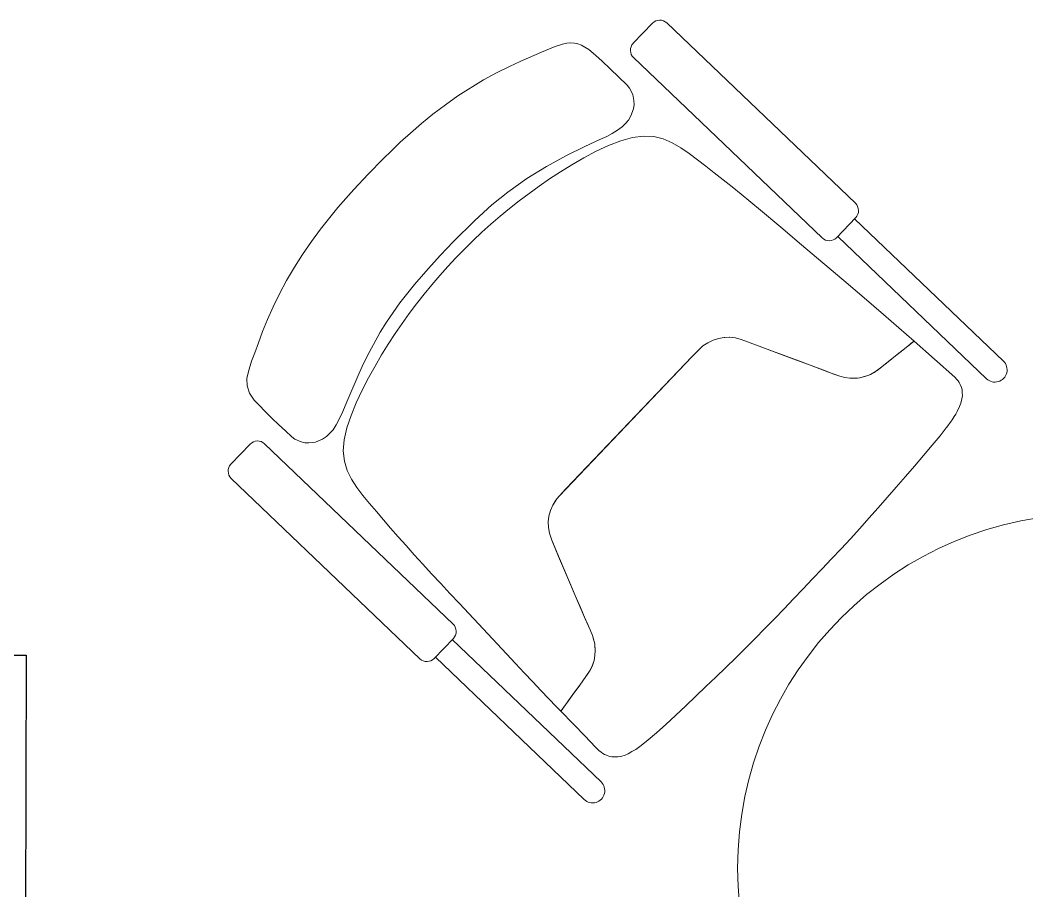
# Model space of a CAD drawing. Header units: inches. Extents: x 54 to 199, y 70 to 109.
# Drawn here: x 91.455 to 92.449, y 74.363 to 75.223 of the extents above; entities that cross this region are included whole.
import ezdxf
from ezdxf.enums import TextEntityAlignment as Align

# ---------------------------------------------------------------- set-up
doc = ezdxf.new("R2010")
doc.units = ezdxf.units.IN
doc.header["$MEASUREMENT"] = 0
doc.layers.add('A-FURNITURE', color=2, linetype='Continuous', lineweight=0)
doc.layers.add('F-DIM', color=1, linetype='Continuous')
doc.layers.add('FINISH-AR', color=252, linetype='Continuous')
doc.layers.add('GOLDCLADDING', color=7, linetype='Continuous', true_color=0xffc20a)
doc.styles.add('ROMANS', font='romans.shx')

# ---------------------------------------------------------------- blocks, each defined once
blk = doc.blocks.new('YJYJJYJTYJTY')
at = {"layer": 'A-FURNITURE', "color": 252}
blk.add_circle((-2.72304, 1.50211, -0.07909), 0.35, dxfattribs=at)
at = {"layer": 'F-DIM', "color": 252, "lineweight": 0}
for p, q in [((-3.15714, 2.33625, -0.07909), (-3.17609, 2.31644, -0.07909)), ((-2.95678, 2.15851, -0.07909), (-3.143, 2.33657, -0.07909)), ((-3.246, 2.31561, 0.34034), (-3.24152, 2.31658, 0.34034)), ((-3.24152, 2.31658, 0.34034), (-3.23786, 2.31687, 0.34034)), ((-3.23786, 2.31687, 0.34034), (-3.23425, 2.31671, 0.34034)), ((-3.23425, 2.31671, 0.34034), (-3.23083, 2.31584, 0.34034)), ((-3.23083, 2.31584, 0.34034), (-3.22716, 2.31464, 0.34034)), ((-3.28717, 2.29895, 0.34034), (-3.26664, 2.30771, 0.34034)), ((-3.26664, 2.30771, 0.34034), (-3.25305, 2.31345, 0.34034)), ((-3.25305, 2.31345, 0.34034), (-3.246, 2.31561, 0.34034)), ((-3.22716, 2.31464, 0.34034), (-3.22385, 2.31272, 0.34034)), ((-3.22385, 2.31272, 0.34034), (-3.22007, 2.31042, 0.34034)), ((-3.22007, 2.31042, 0.34034), (-3.21575, 2.30678, 0.34034)), ((-3.21575, 2.30678, 0.34034), (-3.21277, 2.30419, 0.34034)), ((-3.29833, 2.2937, 0.34034), (-3.28717, 2.29895, 0.34034)), ((-3.21277, 2.30419, 0.34034), (-3.20718, 2.29916, 0.34034)), ((-3.20718, 2.29916, 0.34034), (-3.18213, 2.27504, 0.34034)), ((-3.20718, 2.29916, 0.34034), (-3.20718, 2.29916, 0.34034)), ((-3.17577, 2.3023, -0.07909), (-2.98954, 2.12424, -0.07909)), ((-3.32379, 2.28047, 0.34034), (-3.31119, 2.28741, 0.34034)), ((-3.31119, 2.28741, 0.34034), (-3.29833, 2.2937, 0.34034)), ((-3.34921, 2.26457, 0.34034), (-3.32379, 2.28047, 0.34034)), ((-3.18213, 2.27504, 0.34034), (-3.17975, 2.27206, 0.34034)), ((-3.17975, 2.27206, 0.34034), (-3.17651, 2.26603, 0.34034)), ((-3.3614, 2.25586, 0.34034), (-3.34921, 2.26457, 0.34034)), ((-3.17651, 2.26603, 0.34034), (-3.17544, 2.25986, 0.34034)), ((-3.17544, 2.25986, 0.34034), (-3.17521, 2.25599, 0.34034)), ((-3.3852, 2.23715, 0.34034), (-3.37383, 2.24656, 0.34034)), ((-3.37383, 2.24656, 0.34034), (-3.3614, 2.25586, 0.34034)), ((-3.17571, 2.25185, 0.34034), (-3.17841, 2.24483, 0.34034)), ((-3.17521, 2.25599, 0.34034), (-3.17571, 2.25185, 0.34034)), ((-3.39608, 2.22779, 0.34034), (-3.3852, 2.23715, 0.34034)), ((-3.18418, 2.23685, 0.34034), (-3.18719, 2.23393, 0.34034)), ((-3.18073, 2.24069, 0.34034), (-3.18418, 2.23685, 0.34034)), ((-3.17841, 2.24483, 0.34034), (-3.18073, 2.24069, 0.34034)), ((-3.40604, 2.21878, 0.34034), (-3.39608, 2.22779, 0.34034)), ((-3.19677, 2.2275, 0.34034), (-3.20232, 2.22447, 0.34034)), ((-3.19175, 2.23062, 0.34034), (-3.19677, 2.2275, 0.34034)), ((-3.18719, 2.23393, 0.34034), (-3.19175, 2.23062, 0.34034)), ((-3.4149, 2.21038, 0.34034), (-3.40604, 2.21878, 0.34034)), ((-3.209, 2.22139, 0.34034), (-3.22376, 2.21445, 0.34034)), ((-3.20232, 2.22447, 0.34034), (-3.209, 2.22139, 0.34034)), ((-3.2004, 2.21554, -0.07909), (-3.18837, 2.22018, -0.07909)), ((-3.18837, 2.22018, -0.07909), (-3.17677, 2.22339, -0.07909)), ((-3.17677, 2.22339, -0.07909), (-3.16583, 2.22485, -0.07909)), ((-3.16583, 2.22485, -0.07909), (-3.15574, 2.22431, -0.07909)), ((-3.15574, 2.22431, -0.07909), (-3.14639, 2.222, -0.07909)), ((-3.14639, 2.222, -0.07909), (-3.1376, 2.21823, -0.07909)), ((-3.1376, 2.21823, -0.07909), (-3.1292, 2.21334, -0.07909)), ((-3.42304, 2.20251, 0.34034), (-3.4149, 2.21038, 0.34034)), ((-3.22376, 2.21445, 0.34034), (-3.24185, 2.2056, 0.34034)), ((-3.22475, 2.20338, -0.07909), (-3.21261, 2.20983, -0.07909)), ((-3.21261, 2.20983, -0.07909), (-3.2004, 2.21554, -0.07909)), ((-3.1292, 2.21334, -0.07909), (-3.121, 2.20765, -0.07909)), ((-3.121, 2.20765, -0.07909), (-3.11282, 2.20148, -0.07909)), ((-3.43766, 2.18737, 0.34034), (-3.42304, 2.20251, 0.34034)), ((-3.24185, 2.2056, 0.34034), (-3.2617, 2.19487, 0.34034)), ((-3.2479, 2.18961, -0.07909), (-3.23658, 2.19655, -0.07909)), ((-3.23658, 2.19655, -0.07909), (-3.22475, 2.20338, -0.07909)), ((-3.11282, 2.20148, -0.07909), (-3.10453, 2.19511, -0.07909)), ((-3.4521, 2.17206, 0.34034), (-3.43766, 2.18737, 0.34034)), ((-3.2617, 2.19487, 0.34034), (-3.28111, 2.18288, 0.34034)), ((-3.25872, 2.1826, -0.07909), (-3.2479, 2.18961, -0.07909)), ((-3.10453, 2.19511, -0.07909), (-3.09606, 2.18855, -0.07909)), ((-3.09606, 2.18855, -0.07909), (-3.08741, 2.18177, -0.07909)), ((-3.28111, 2.18288, 0.34034), (-3.2999, 2.16945, 0.34034)), ((-3.26911, 2.1755, -0.07909), (-3.25872, 2.1826, -0.07909)), ((-3.08741, 2.18177, -0.07909), (-3.07854, 2.17474, -0.07909)), ((-3.4676, 2.15446, 0.34034), (-3.4521, 2.17206, 0.34034)), ((-3.2999, 2.16945, 0.34034), (-3.31554, 2.15688, 0.34034)), ((-3.28883, 2.16095, -0.07909), (-3.279, 2.16817, -0.07909)), ((-3.279, 2.16817, -0.07909), (-3.26911, 2.1755, -0.07909)), ((-3.07854, 2.17474, -0.07909), (-3.06943, 2.16743, -0.07909)), ((-3.06943, 2.16743, -0.07909), (-3.05045, 2.1518, -0.07909)), ((-3.31554, 2.15688, 0.34034), (-3.33259, 2.14155, 0.34034)), ((-3.29828, 2.15345, -0.07909), (-3.28883, 2.16095, -0.07909)), ((-3.48492, 2.13284, 0.34034), (-3.4676, 2.15446, 0.34034)), ((-3.30754, 2.14578, -0.07909), (-3.29828, 2.15345, -0.07909)), ((-3.05045, 2.1518, -0.07909), (-3.03053, 2.13499, -0.07909)), ((-3.33259, 2.14155, 0.34034), (-3.35383, 2.12039, 0.34034)), ((-3.32551, 2.1299, -0.07909), (-3.31662, 2.13793, -0.07909)), ((-3.31662, 2.13793, -0.07909), (-3.30754, 2.14578, -0.07909)), ((-2.97541, 2.12455, -0.07909), (-2.95646, 2.14437, -0.07909)), ((-2.95764, 2.14314, -0.07909), (-2.81072, 2.00266, -0.07909)), ((-3.49378, 2.12083, 0.34034), (-3.48492, 2.13284, 0.34034)), ((-3.33422, 2.1217, -0.07909), (-3.32551, 2.1299, -0.07909)), ((-3.03053, 2.13499, -0.07909), (-3.00997, 2.11747, -0.07909)), ((-3.50248, 2.10798, 0.34034), (-3.49378, 2.12083, 0.34034)), ((-3.35383, 2.12039, 0.34034), (-3.36622, 2.10726, 0.34034)), ((-3.34274, 2.11332, -0.07909), (-3.33422, 2.1217, -0.07909)), ((-3.00997, 2.11747, -0.07909), (-2.98908, 2.09972, -0.07909)), ((-2.97423, 2.12579, -0.07909), (-2.8273, 1.98531, -0.07909)), ((-3.51062, 2.09539, 0.34034), (-3.50248, 2.10798, 0.34034)), ((-3.36622, 2.10726, 0.34034), (-3.37854, 2.09393, 0.34034)), ((-3.35108, 2.10477, -0.07909), (-3.34274, 2.11332, -0.07909)), ((-3.35923, 2.09604, -0.07909), (-3.35108, 2.10477, -0.07909)), ((-2.98908, 2.09972, -0.07909), (-2.96828, 2.08213, -0.07909)), ((-3.51827, 2.08232, 0.34034), (-3.51062, 2.09539, 0.34034)), ((-3.37854, 2.09393, 0.34034), (-3.39207, 2.07826, 0.34034)), ((-3.3672, 2.08713, -0.07909), (-3.35923, 2.09604, -0.07909)), ((-3.5253, 2.06925, 0.34034), (-3.51827, 2.08232, 0.34034)), ((-3.39207, 2.07826, 0.34034), (-3.40637, 2.06015, 0.34034)), ((-3.38258, 2.06879, -0.07909), (-3.37498, 2.07805, -0.07909)), ((-3.37498, 2.07805, -0.07909), (-3.3672, 2.08713, -0.07909)), ((-2.96828, 2.08213, -0.07909), (-2.94811, 2.06504, -0.07909)), ((-3.53163, 2.05634, 0.34034), (-3.5253, 2.06925, 0.34034)), ((-3.38999, 2.05936, -0.07909), (-3.38258, 2.06879, -0.07909)), ((-3.40637, 2.06015, 0.34034), (-3.41975, 2.04097, 0.34034)), ((-3.39722, 2.04974, -0.07909), (-3.38999, 2.05936, -0.07909)), ((-2.94811, 2.06504, -0.07909), (-2.9291, 2.04876, -0.07909)), ((-3.53719, 2.04376, 0.34034), (-3.53163, 2.05634, 0.34034)), ((-3.40426, 2.03995, -0.07909), (-3.39722, 2.04974, -0.07909)), ((-2.9291, 2.04876, -0.07909), (-2.89891, 2.02246, -0.07909)), ((-3.54204, 2.0318, 0.34034), (-3.53719, 2.04376, 0.34034)), ((-3.41975, 2.04097, 0.34034), (-3.42581, 2.03121, 0.34034)), ((-3.41114, 2.02991, -0.07909), (-3.40426, 2.03995, -0.07909)), ((-3.54622, 2.02074, 0.34034), (-3.54204, 2.0318, 0.34034)), ((-3.42581, 2.03121, 0.34034), (-3.43688, 2.01125, 0.34034)), ((-3.41788, 2.01956, -0.07909), (-3.41114, 2.02991, -0.07909)), ((-3.54982, 2.01088, 0.34034), (-3.54622, 2.02074, 0.34034)), ((-3.42448, 2.00886, -0.07909), (-3.41788, 2.01956, -0.07909)), ((-3.1073, 2.01769, -0.07909), (-3.10875, 2.01636, -0.07909)), ((-3.10875, 2.01636, -0.07909), (-3.10729, 2.01768, -0.07909)), ((-3.10258, 2.02088, -0.07909), (-3.1073, 2.01769, -0.07909)), ((-3.10729, 2.01768, -0.07909), (-3.10257, 2.02087, -0.07909)), ((-3.09734, 2.02341, -0.07909), (-3.10258, 2.02088, -0.07909)), ((-3.10257, 2.02087, -0.07909), (-3.09729, 2.02341, -0.07909)), ((-3.09201, 2.02511, -0.07909), (-3.09734, 2.02341, -0.07909)), ((-3.09729, 2.02341, -0.07909), (-3.09201, 2.02511, -0.07909)), ((-3.09201, 2.02511, -0.07909), (-3.08639, 2.02606, -0.07909)), ((-3.08638, 2.02605, -0.07909), (-3.09201, 2.02511, -0.07909)), ((-3.08639, 2.02606, -0.07909), (-3.08576, 2.02607, -0.07909)), ((-3.08108, 2.02619, -0.07909), (-3.08638, 2.02605, -0.07909)), ((-3.08576, 2.02607, -0.07909), (-3.08068, 2.02619, -0.07909)), ((-3.07503, 2.02552, -0.07909), (-3.08108, 2.02619, -0.07909)), ((-3.08068, 2.02619, -0.07909), (-3.07502, 2.02551, -0.07909)), ((-3.06951, 2.02404, -0.07909), (-3.07503, 2.02552, -0.07909)), ((-3.07502, 2.02551, -0.07909), (-3.06951, 2.02404, -0.07909)), ((-3.06951, 2.02404, -0.07909), (-3.06583, 2.02268, -0.07909)), ((-3.05173, 2.01742, -0.07909), (-3.06951, 2.02404, -0.07909)), ((-3.06583, 2.02268, -0.07909), (-3.05173, 2.01742, -0.07909)), ((-2.90499, 2.0176, -0.07909), (-2.91707, 2.00794, -0.07909)), ((-2.91169, 2.01224, -0.07909), (-2.90499, 2.0176, -0.07909)), ((-2.89891, 2.02246, -0.07909), (-2.90499, 2.0176, -0.07909)), ((-2.90499, 2.0176, -0.07909), (-2.90246, 2.01962, -0.07909)), ((-2.90246, 2.01962, -0.07909), (-2.90026, 2.02139, -0.07909)), ((-2.90026, 2.02139, -0.07909), (-2.89953, 2.02197, -0.07909)), ((-2.89953, 2.02197, -0.07909), (-2.89891, 2.02246, -0.07909)), ((-2.89891, 2.02246, -0.07909), (-2.85853, 1.98693, -0.07909)), ((-2.89891, 2.02246, -0.07909), (-2.89891, 2.02246, -0.07909)), ((-3.55288, 2.00249, 0.34034), (-3.54982, 2.01088, 0.34034)), ((-3.43688, 2.01125, 0.34034), (-3.44196, 2.00102, 0.34034)), ((-3.43097, 1.99772, -0.07909), (-3.42448, 2.00886, -0.07909)), ((-3.10875, 2.01636, -0.07909), (-3.11788, 2.00718, -0.07909)), ((-3.11786, 2.00719, -0.07909), (-3.10875, 2.01636, -0.07909)), ((-3.05173, 2.01742, -0.07909), (-3.03855, 2.01252, -0.07909)), ((-3.03426, 2.01092, -0.07909), (-3.05173, 2.01742, -0.07909)), ((-3.03855, 2.01252, -0.07909), (-3.02515, 2.00753, -0.07909)), ((-3.01756, 2.00471, -0.07909), (-3.03426, 2.01092, -0.07909)), ((-2.91707, 2.00794, -0.07909), (-2.92441, 2.00208, -0.07909)), ((-2.92386, 2.00251, -0.07909), (-2.91707, 2.00794, -0.07909)), ((-2.91707, 2.00794, -0.07909), (-2.91169, 2.01224, -0.07909)), ((-3.55609, 1.9924, 0.34034), (-3.55288, 2.00249, 0.34034)), ((-3.44196, 2.00102, 0.34034), (-3.44666, 1.99092, 0.34034)), ((-3.43737, 1.98608, -0.07909), (-3.43097, 1.99772, -0.07909)), ((-3.11788, 2.00718, -0.07909), (-3.24264, 1.8764, -0.07909)), ((-3.24263, 1.87642, -0.07909), (-3.11786, 2.00719, -0.07909)), ((-3.02515, 2.00753, -0.07909), (-3.01247, 2.0028, -0.07909)), ((-3.00039, 1.99831, -0.07909), (-3.01756, 2.00471, -0.07909)), ((-3.01247, 2.0028, -0.07909), (-3.00039, 1.99831, -0.07909)), ((-3.00039, 1.99831, -0.07909), (-2.98887, 1.99402, -0.07909)), ((-2.98326, 1.99193, -0.07909), (-3.00039, 1.99831, -0.07909)), ((-2.9319, 1.99608, -0.07909), (-2.92386, 2.00251, -0.07909)), ((-2.92441, 2.00208, -0.07909), (-2.9319, 1.99608, -0.07909)), ((-3.5575, 1.98537, 0.34034), (-3.55609, 1.9924, 0.34034)), ((-3.44666, 1.99092, 0.34034), (-3.45776, 1.96471, 0.34034)), ((-2.98887, 1.99402, -0.07909), (-2.97792, 1.98994, -0.07909)), ((-2.97211, 1.98778, -0.07909), (-2.98326, 1.99193, -0.07909)), ((-2.97792, 1.98994, -0.07909), (-2.97211, 1.98778, -0.07909)), ((-2.97211, 1.98778, -0.07909), (-2.96726, 1.98644, -0.07909)), ((-2.96726, 1.98644, -0.07909), (-2.97211, 1.98778, -0.07909)), ((-2.95225, 1.98617, -0.07909), (-2.94456, 1.9884, -0.07909)), ((-2.94265, 1.98911, -0.07909), (-2.94736, 1.98734, -0.07909)), ((-2.94456, 1.9884, -0.07909), (-2.94174, 1.98958, -0.07909)), ((-2.93819, 1.99145, -0.07909), (-2.94265, 1.98911, -0.07909)), ((-2.94174, 1.98958, -0.07909), (-2.93423, 1.99423, -0.07909)), ((-2.9319, 1.99608, -0.07909), (-2.93819, 1.99145, -0.07909)), ((-2.93423, 1.99423, -0.07909), (-2.9319, 1.99608, -0.07909)), ((-3.55728, 1.97811, 0.34034), (-3.5575, 1.98537, 0.34034)), ((-3.55489, 1.97112, 0.34034), (-3.55728, 1.97811, 0.34034)), ((-3.44364, 1.97395, -0.07909), (-3.43737, 1.98608, -0.07909)), ((-2.96726, 1.98644, -0.07909), (-2.96228, 1.98572, -0.07909)), ((-2.96229, 1.98573, -0.07909), (-2.96726, 1.98644, -0.07909)), ((-2.95681, 1.98569, -0.07909), (-2.96229, 1.98573, -0.07909)), ((-2.96228, 1.98572, -0.07909), (-2.95463, 1.98591, -0.07909)), ((-2.95226, 1.98618, -0.07909), (-2.95681, 1.98569, -0.07909)), ((-2.95463, 1.98591, -0.07909), (-2.95225, 1.98617, -0.07909)), ((-2.94736, 1.98734, -0.07909), (-2.95226, 1.98618, -0.07909)), ((-2.85853, 1.98693, -0.07909), (-2.85655, 1.98462, -0.07909)), ((-2.85655, 1.98462, -0.07909), (-2.85525, 1.98314, -0.07909)), ((-2.85525, 1.98314, -0.07909), (-2.85419, 1.98141, -0.07909)), ((-2.85419, 1.98141, -0.07909), (-2.85336, 1.97943, -0.07909)), ((-2.85336, 1.97943, -0.07909), (-2.85215, 1.97668, -0.07909)), ((-3.55034, 1.96424, 0.34034), (-3.55489, 1.97112, 0.34034)), ((-3.44951, 1.96152, -0.07909), (-3.44364, 1.97395, -0.07909)), ((-2.85215, 1.97668, -0.07909), (-2.85153, 1.97439, -0.07909)), ((-2.85119, 1.96837, -0.07909), (-2.85161, 1.96531, -0.07909)), ((-2.85153, 1.97439, -0.07909), (-2.85136, 1.97173, -0.07909)), ((-2.85136, 1.97173, -0.07909), (-2.85119, 1.96837, -0.07909)), ((-3.5465, 1.96009, 0.34034), (-3.55034, 1.96424, 0.34034)), ((-3.53849, 1.9519, 0.34034), (-3.5465, 1.96009, 0.34034)), ((-3.45776, 1.96471, 0.34034), (-3.46365, 1.95055, 0.34034)), ((-3.45464, 1.94905, -0.07909), (-3.44951, 1.96152, -0.07909)), ((-2.85275, 1.9612, -0.07909), (-2.85387, 1.95793, -0.07909)), ((-2.85161, 1.96531, -0.07909), (-2.85275, 1.9612, -0.07909)), ((-3.53246, 1.946, 0.34034), (-3.53849, 1.9519, 0.34034)), ((-3.46365, 1.95055, 0.34034), (-3.4693, 1.9397, 0.34034)), ((-3.4587, 1.93682, -0.07909), (-3.45464, 1.94905, -0.07909)), ((-2.85913, 1.94813, -0.07909), (-2.86133, 1.94471, -0.07909)), ((-2.85764, 1.95037, -0.07909), (-2.85913, 1.94813, -0.07909)), ((-2.85632, 1.95307, -0.07909), (-2.85764, 1.95037, -0.07909)), ((-2.85387, 1.95793, -0.07909), (-2.85632, 1.95307, -0.07909)), ((-3.52636, 1.94013, 0.34034), (-3.53246, 1.946, 0.34034)), ((-3.51939, 1.93373, 0.34034), (-3.52636, 1.94013, 0.34034)), ((-3.4693, 1.9397, 0.34034), (-3.47238, 1.93499, 0.34034)), ((-2.86232, 1.94346, -0.07909), (-2.86655, 1.93752, -0.07909)), ((-2.86133, 1.94471, -0.07909), (-2.86232, 1.94346, -0.07909)), ((-3.51322, 1.928, 0.34034), (-3.51939, 1.93373, 0.34034)), ((-3.47884, 1.92822, 0.34034), (-3.48286, 1.92571, 0.34034)), ((-3.47238, 1.93499, 0.34034), (-3.47884, 1.92822, 0.34034)), ((-3.46137, 1.92507, -0.07909), (-3.4587, 1.93682, -0.07909)), ((-2.87316, 1.92906, -0.07909), (-2.88094, 1.91961, -0.07909)), ((-2.86728, 1.93679, -0.07909), (-2.87316, 1.92906, -0.07909)), ((-2.86655, 1.93752, -0.07909), (-2.86728, 1.93679, -0.07909)), ((-3.57329, 1.90101, -0.07909), (-3.55434, 1.92083, -0.07909)), ((-3.5402, 1.92115, -0.07909), (-3.35398, 1.74309, -0.07909)), ((-3.51013, 1.92577, 0.34034), (-3.51322, 1.928, 0.34034)), ((-3.50395, 1.92282, 0.34034), (-3.51013, 1.92577, 0.34034)), ((-3.50034, 1.92205, 0.34034), (-3.50395, 1.92282, 0.34034)), ((-3.49648, 1.92202, 0.34034), (-3.50034, 1.92205, 0.34034)), ((-3.48974, 1.92268, 0.34034), (-3.49648, 1.92202, 0.34034)), ((-3.48286, 1.92571, 0.34034), (-3.48974, 1.92268, 0.34034)), ((-3.46231, 1.91408, -0.07909), (-3.46137, 1.92507, -0.07909)), ((-2.88094, 1.91961, -0.07909), (-2.88952, 1.9095, -0.07909)), ((-3.4613, 1.90403, -0.07909), (-3.46231, 1.91408, -0.07909)), ((-2.88952, 1.9095, -0.07909), (-2.89848, 1.89908, -0.07909)), ((-3.45855, 1.8948, -0.07909), (-3.4613, 1.90403, -0.07909)), ((-2.89848, 1.89908, -0.07909), (-2.90747, 1.88865, -0.07909)), ((-3.45438, 1.88619, -0.07909), (-3.45855, 1.8948, -0.07909)), ((-2.90747, 1.88865, -0.07909), (-2.91644, 1.87826, -0.07909)), ((-3.38675, 1.70882, -0.07909), (-3.57297, 1.88688, -0.07909)), ((-3.44909, 1.87803, -0.07909), (-3.45438, 1.88619, -0.07909)), ((-3.44302, 1.87011, -0.07909), (-3.44909, 1.87803, -0.07909)), ((-3.43648, 1.86223, -0.07909), (-3.44302, 1.87011, -0.07909)), ((-3.25137, 1.86686, -0.07909), (-3.24899, 1.86975, -0.07909)), ((-3.24899, 1.86975, -0.07909), (-3.25137, 1.86686, -0.07909)), ((-3.24899, 1.86975, -0.07909), (-3.24263, 1.87642, -0.07909)), ((-3.24264, 1.8764, -0.07909), (-3.24899, 1.86975, -0.07909)), ((-2.91644, 1.87826, -0.07909), (-2.92541, 1.86793, -0.07909)), ((-3.42972, 1.85425, -0.07909), (-3.43648, 1.86223, -0.07909)), ((-3.25788, 1.85509, -0.07909), (-3.25559, 1.86048, -0.07909)), ((-3.25559, 1.86048, -0.07909), (-3.25787, 1.85514, -0.07909)), ((-3.25559, 1.86048, -0.07909), (-3.25137, 1.86686, -0.07909)), ((-3.25262, 1.86535, -0.07909), (-3.25559, 1.86048, -0.07909)), ((-3.25137, 1.86686, -0.07909), (-3.25262, 1.86535, -0.07909)), ((-2.92541, 1.86793, -0.07909), (-2.9344, 1.85767, -0.07909)), ((-3.42277, 1.8461, -0.07909), (-3.42972, 1.85425, -0.07909)), ((-3.26, 1.84408, -0.07909), (-3.25932, 1.84974, -0.07909)), ((-3.25932, 1.84973, -0.07909), (-3.26, 1.84407, -0.07909)), ((-3.25787, 1.85514, -0.07909), (-3.25932, 1.84973, -0.07909)), ((-3.25932, 1.84974, -0.07909), (-3.25788, 1.85509, -0.07909)), ((-2.9344, 1.85767, -0.07909), (-2.94344, 1.84747, -0.07909)), ((-3.4156, 1.83777, -0.07909), (-3.42277, 1.8461, -0.07909)), ((-3.25987, 1.83838, -0.07909), (-3.26, 1.84408, -0.07909)), ((-3.26, 1.84407, -0.07909), (-3.25988, 1.83877, -0.07909)), ((-3.25988, 1.83877, -0.07909), (-3.25893, 1.83275, -0.07909)), ((-2.94344, 1.84747, -0.07909), (-2.95253, 1.83735, -0.07909)), ((-3.40816, 1.82924, -0.07909), (-3.4156, 1.83777, -0.07909)), ((-3.40042, 1.82049, -0.07909), (-3.40816, 1.82924, -0.07909)), ((-3.25893, 1.83274, -0.07909), (-3.25987, 1.83838, -0.07909)), ((-3.25893, 1.83275, -0.07909), (-3.25654, 1.82577, -0.07909)), ((-3.25654, 1.82577, -0.07909), (-3.25893, 1.83274, -0.07909)), ((-2.95253, 1.83735, -0.07909), (-2.96171, 1.8273, -0.07909)), ((-3.39235, 1.8115, -0.07909), (-3.40042, 1.82049, -0.07909)), ((-3.24975, 1.80986, -0.07909), (-3.25654, 1.82577, -0.07909)), ((-3.25654, 1.82577, -0.07909), (-3.24889, 1.80785, -0.07909)), ((-2.96171, 1.8273, -0.07909), (-2.97096, 1.81732, -0.07909)), ((-3.38392, 1.80226, -0.07909), (-3.39235, 1.8115, -0.07909)), ((-3.22442, 1.75052, -0.07909), (-3.24975, 1.80986, -0.07909)), ((-2.97096, 1.81732, -0.07909), (-2.98026, 1.8074, -0.07909)), ((-3.37518, 1.7928, -0.07909), (-3.38392, 1.80226, -0.07909)), ((-3.24889, 1.80785, -0.07909), (-3.24423, 1.79693, -0.07909)), ((-2.98026, 1.8074, -0.07909), (-2.9896, 1.79751, -0.07909)), ((-3.36619, 1.78316, -0.07909), (-3.37518, 1.7928, -0.07909)), ((-3.24423, 1.79693, -0.07909), (-3.23862, 1.78378, -0.07909)), ((-2.9896, 1.79751, -0.07909), (-2.99898, 1.78766, -0.07909)), ((-3.35702, 1.77336, -0.07909), (-3.36619, 1.78316, -0.07909)), ((-3.23862, 1.78378, -0.07909), (-3.2333, 1.77133, -0.07909)), ((-2.99898, 1.78766, -0.07909), (-3.00836, 1.77781, -0.07909)), ((-3.34772, 1.76344, -0.07909), (-3.35702, 1.77336, -0.07909)), ((-3.2333, 1.77133, -0.07909), (-3.22824, 1.75948, -0.07909)), ((-3.00836, 1.77781, -0.07909), (-3.01776, 1.76797, -0.07909)), ((-3.33837, 1.75344, -0.07909), (-3.34772, 1.76344, -0.07909)), ((-3.22824, 1.75948, -0.07909), (-3.22341, 1.74817, -0.07909)), ((-3.01776, 1.76797, -0.07909), (-3.02716, 1.75814, -0.07909)), ((-3.32901, 1.74341, -0.07909), (-3.33837, 1.75344, -0.07909)), ((-3.22107, 1.74266, -0.07909), (-3.22442, 1.75052, -0.07909)), ((-3.02716, 1.75814, -0.07909), (-3.0366, 1.74835, -0.07909)), ((-3.31969, 1.73339, -0.07909), (-3.32901, 1.74341, -0.07909)), ((-3.22341, 1.74817, -0.07909), (-3.21876, 1.73725, -0.07909)), ((-3.21876, 1.73725, -0.07909), (-3.22107, 1.74266, -0.07909)), ((-3.0366, 1.74835, -0.07909), (-3.04607, 1.73859, -0.07909)), ((-3.31046, 1.72346, -0.07909), (-3.31969, 1.73339, -0.07909)), ((-3.2164, 1.73173, -0.07909), (-3.21876, 1.73725, -0.07909)), ((-3.21876, 1.73725, -0.07909), (-3.2164, 1.73173, -0.07909)), ((-3.21484, 1.72695, -0.07909), (-3.2164, 1.73173, -0.07909)), ((-3.2164, 1.73173, -0.07909), (-3.21417, 1.7235, -0.07909)), ((-3.04607, 1.73859, -0.07909), (-3.05561, 1.72888, -0.07909)), ((-3.35366, 1.72895, -0.07909), (-3.37261, 1.70913, -0.07909)), ((-3.35484, 1.72772, -0.07909), (-3.20792, 1.58724, -0.07909)), ((-3.30136, 1.71368, -0.07909), (-3.31046, 1.72346, -0.07909)), ((-3.21417, 1.7235, -0.07909), (-3.21484, 1.72695, -0.07909)), ((-3.21388, 1.72201, -0.07909), (-3.21417, 1.7235, -0.07909)), ((-3.21417, 1.7235, -0.07909), (-3.21355, 1.71698, -0.07909)), ((-3.21358, 1.71654, -0.07909), (-3.21388, 1.72201, -0.07909)), ((-3.05561, 1.72888, -0.07909), (-3.06521, 1.71924, -0.07909)), ((-3.37143, 1.71037, -0.07909), (-3.2245, 1.56989, -0.07909)), ((-3.29244, 1.70412, -0.07909), (-3.30136, 1.71368, -0.07909)), ((-3.2148, 1.70702, -0.07909), (-3.21386, 1.71197, -0.07909)), ((-3.21385, 1.71196, -0.07909), (-3.2148, 1.70702, -0.07909)), ((-3.21386, 1.71197, -0.07909), (-3.21358, 1.71654, -0.07909)), ((-3.21355, 1.71698, -0.07909), (-3.21385, 1.71196, -0.07909)), ((-3.07489, 1.70968, -0.07909), (-3.08465, 1.70018, -0.07909)), ((-3.06521, 1.71924, -0.07909), (-3.07489, 1.70968, -0.07909)), ((-3.28373, 1.69483, -0.07909), (-3.29244, 1.70412, -0.07909)), ((-3.21848, 1.69768, -0.07909), (-3.21649, 1.70193, -0.07909)), ((-3.21677, 1.7013, -0.07909), (-3.21847, 1.69767, -0.07909)), ((-3.2148, 1.70702, -0.07909), (-3.21677, 1.7013, -0.07909)), ((-3.21649, 1.70193, -0.07909), (-3.2148, 1.70702, -0.07909)), ((-3.08465, 1.70018, -0.07909), (-3.09449, 1.69071, -0.07909)), ((-3.27529, 1.6859, -0.07909), (-3.28373, 1.69483, -0.07909)), ((-3.22884, 1.68284, -0.07909), (-3.2228, 1.69116, -0.07909)), ((-3.2228, 1.69116, -0.07909), (-3.22884, 1.68284, -0.07909)), ((-3.2228, 1.69116, -0.07909), (-3.21848, 1.69768, -0.07909)), ((-3.22117, 1.69343, -0.07909), (-3.2228, 1.69116, -0.07909)), ((-3.21847, 1.69767, -0.07909), (-3.22117, 1.69343, -0.07909)), ((-3.09449, 1.69071, -0.07909), (-3.10438, 1.68127, -0.07909)), ((-3.26716, 1.67735, -0.07909), (-3.27529, 1.6859, -0.07909)), ((-3.22884, 1.68284, -0.07909), (-3.23394, 1.67579, -0.07909)), ((-3.23355, 1.67635, -0.07909), (-3.22884, 1.68284, -0.07909)), ((-3.10438, 1.68127, -0.07909), (-3.11433, 1.67182, -0.07909)), ((-3.25941, 1.66924, -0.07909), (-3.26716, 1.67735, -0.07909)), ((-3.23799, 1.67022, -0.07909), (-3.24106, 1.66598, -0.07909)), ((-3.24073, 1.66646, -0.07909), (-3.23762, 1.67074, -0.07909)), ((-3.23394, 1.67579, -0.07909), (-3.23799, 1.67022, -0.07909)), ((-3.23762, 1.67074, -0.07909), (-3.23355, 1.67635, -0.07909)), ((-3.11433, 1.67182, -0.07909), (-3.12433, 1.66235, -0.07909)), ((-3.25208, 1.66161, -0.07909), (-3.25941, 1.66924, -0.07909)), ((-3.2476, 1.65697, -0.07909), (-3.25208, 1.66161, -0.07909)), ((-3.24492, 1.66065, -0.07909), (-3.24601, 1.65915, -0.07909)), ((-3.24581, 1.65944, -0.07909), (-3.24467, 1.66101, -0.07909)), ((-3.24332, 1.66286, -0.07909), (-3.24492, 1.66065, -0.07909)), ((-3.24467, 1.66101, -0.07909), (-3.24303, 1.66328, -0.07909)), ((-3.24106, 1.66598, -0.07909), (-3.24332, 1.66286, -0.07909)), ((-3.24303, 1.66328, -0.07909), (-3.24073, 1.66646, -0.07909)), ((-3.12433, 1.66235, -0.07909), (-3.13431, 1.65291, -0.07909)), ((-3.24601, 1.65915, -0.07909), (-3.2476, 1.65697, -0.07909)), ((-3.2476, 1.65697, -0.07909), (-3.24713, 1.65761, -0.07909)), ((-3.22334, 1.63195, -0.07909), (-3.2476, 1.65697, -0.07909)), ((-3.24713, 1.65761, -0.07909), (-3.24645, 1.65854, -0.07909)), ((-3.24645, 1.65854, -0.07909), (-3.24581, 1.65944, -0.07909)), ((-3.13431, 1.65291, -0.07909), (-3.14401, 1.64386, -0.07909)), ((-3.14401, 1.64386, -0.07909), (-3.15309, 1.63564, -0.07909)), ((-3.21928, 1.62775, -0.07909), (-3.22334, 1.63195, -0.07909)), ((-3.15309, 1.63564, -0.07909), (-3.16123, 1.62865, -0.07909)), ((-3.21275, 1.62093, -0.07909), (-3.21928, 1.62775, -0.07909)), ((-3.2102, 1.61831, -0.07909), (-3.21275, 1.62093, -0.07909)), ((-3.16816, 1.62309, -0.07909), (-3.17365, 1.61914, -0.07909)), ((-3.16123, 1.62865, -0.07909), (-3.16816, 1.62309, -0.07909)), ((-3.2078, 1.61644, -0.07909), (-3.2102, 1.61831, -0.07909)), ((-3.20626, 1.61521, -0.07909), (-3.2078, 1.61644, -0.07909)), ((-3.20448, 1.61423, -0.07909), (-3.20626, 1.61521, -0.07909)), ((-3.20247, 1.6135, -0.07909), (-3.20448, 1.61423, -0.07909)), ((-3.19967, 1.61241, -0.07909), (-3.20247, 1.6135, -0.07909)), ((-3.19735, 1.61191, -0.07909), (-3.19967, 1.61241, -0.07909)), ((-3.19468, 1.61186, -0.07909), (-3.19735, 1.61191, -0.07909)), ((-3.19132, 1.61185, -0.07909), (-3.19468, 1.61186, -0.07909)), ((-3.18828, 1.61241, -0.07909), (-3.19132, 1.61185, -0.07909)), ((-3.18423, 1.61374, -0.07909), (-3.18828, 1.61241, -0.07909)), ((-3.18102, 1.61501, -0.07909), (-3.18423, 1.61374, -0.07909)), ((-3.1774, 1.61713, -0.07909), (-3.18102, 1.61501, -0.07909)), ((-3.17365, 1.61914, -0.07909), (-3.1774, 1.61713, -0.07909))]:
    blk.add_line(p, q, dxfattribs=at)
for centre, radius, start, end in [((-3.14991, 2.32934, -0.07909), 0.01, 46.2843, 136.2843), ((-3.16886, 2.30952, -0.07909), 0.01, 136.2843, 226.2843), ((-2.96369, 2.15128, -0.07909), 0.01, 316.2843, 46.2843), ((-2.98263, 2.13147, -0.07909), 0.01, 226.2843, 316.2843), ((-2.81901, 1.99398, -0.07909), 0.012, 226.2843, 46.2843), ((-3.54711, 1.91392, -0.07909), 0.01, 46.2843, 136.2843), ((-3.56606, 1.8941, -0.07909), 0.01, 136.2843, 226.2843), ((-3.36089, 1.73586, -0.07909), 0.01, 316.2843, 46.2843), ((-3.37984, 1.71605, -0.07909), 0.01, 226.2843, 316.2843), ((-3.21621, 1.57856, -0.07909), 0.012, 226.2843, 46.2843)]:
    blk.add_arc(centre, radius, start, end, dxfattribs=at)
at = {"layer": 'FINISH-AR', "color": 252}
for p, q in [((-4.2266, 1.71351, -0.07909), (-3.77535, 1.7124, -0.07909)), ((-3.77535, 1.7124, -0.07909), (-3.77852, 0.42445, -0.07909))]:
    blk.add_line(p, q, dxfattribs=at)
at = {"color": 252, "style": 'ROMANS'}
for p in [(4.77318, 7.30599, -0.07909), (-4.23063, 7.17384, -0.07909), (-4.30223, 3.77171, -0.07909), (1.36363, 2.24315, -0.07909)]:
    blk.add_attdef('ELEV', text='', height=0.10354, dxfattribs=at).set_placement(p, align=Align.BOTTOM_LEFT)
for p in [(4.77318, 7.23716, -0.07909), (-4.23063, 7.10502, -0.07909), (-4.30223, 3.70288, -0.07909), (1.36363, 2.17433, -0.07909)]:
    blk.add_attdef('LEVEL', text='', height=0.10354, dxfattribs=at).set_placement(p, align=Align.TOP_LEFT)

msp = doc.modelspace()

# ---------------------------------------------------------------- block references
at = {"layer": 'GOLDCLADDING'}
msp.add_blockref('YJYJJYJTYJTY', (95.23646, 72.88351, 0.07909), dxfattribs=at)

doc.saveas('drawing.dxf')
